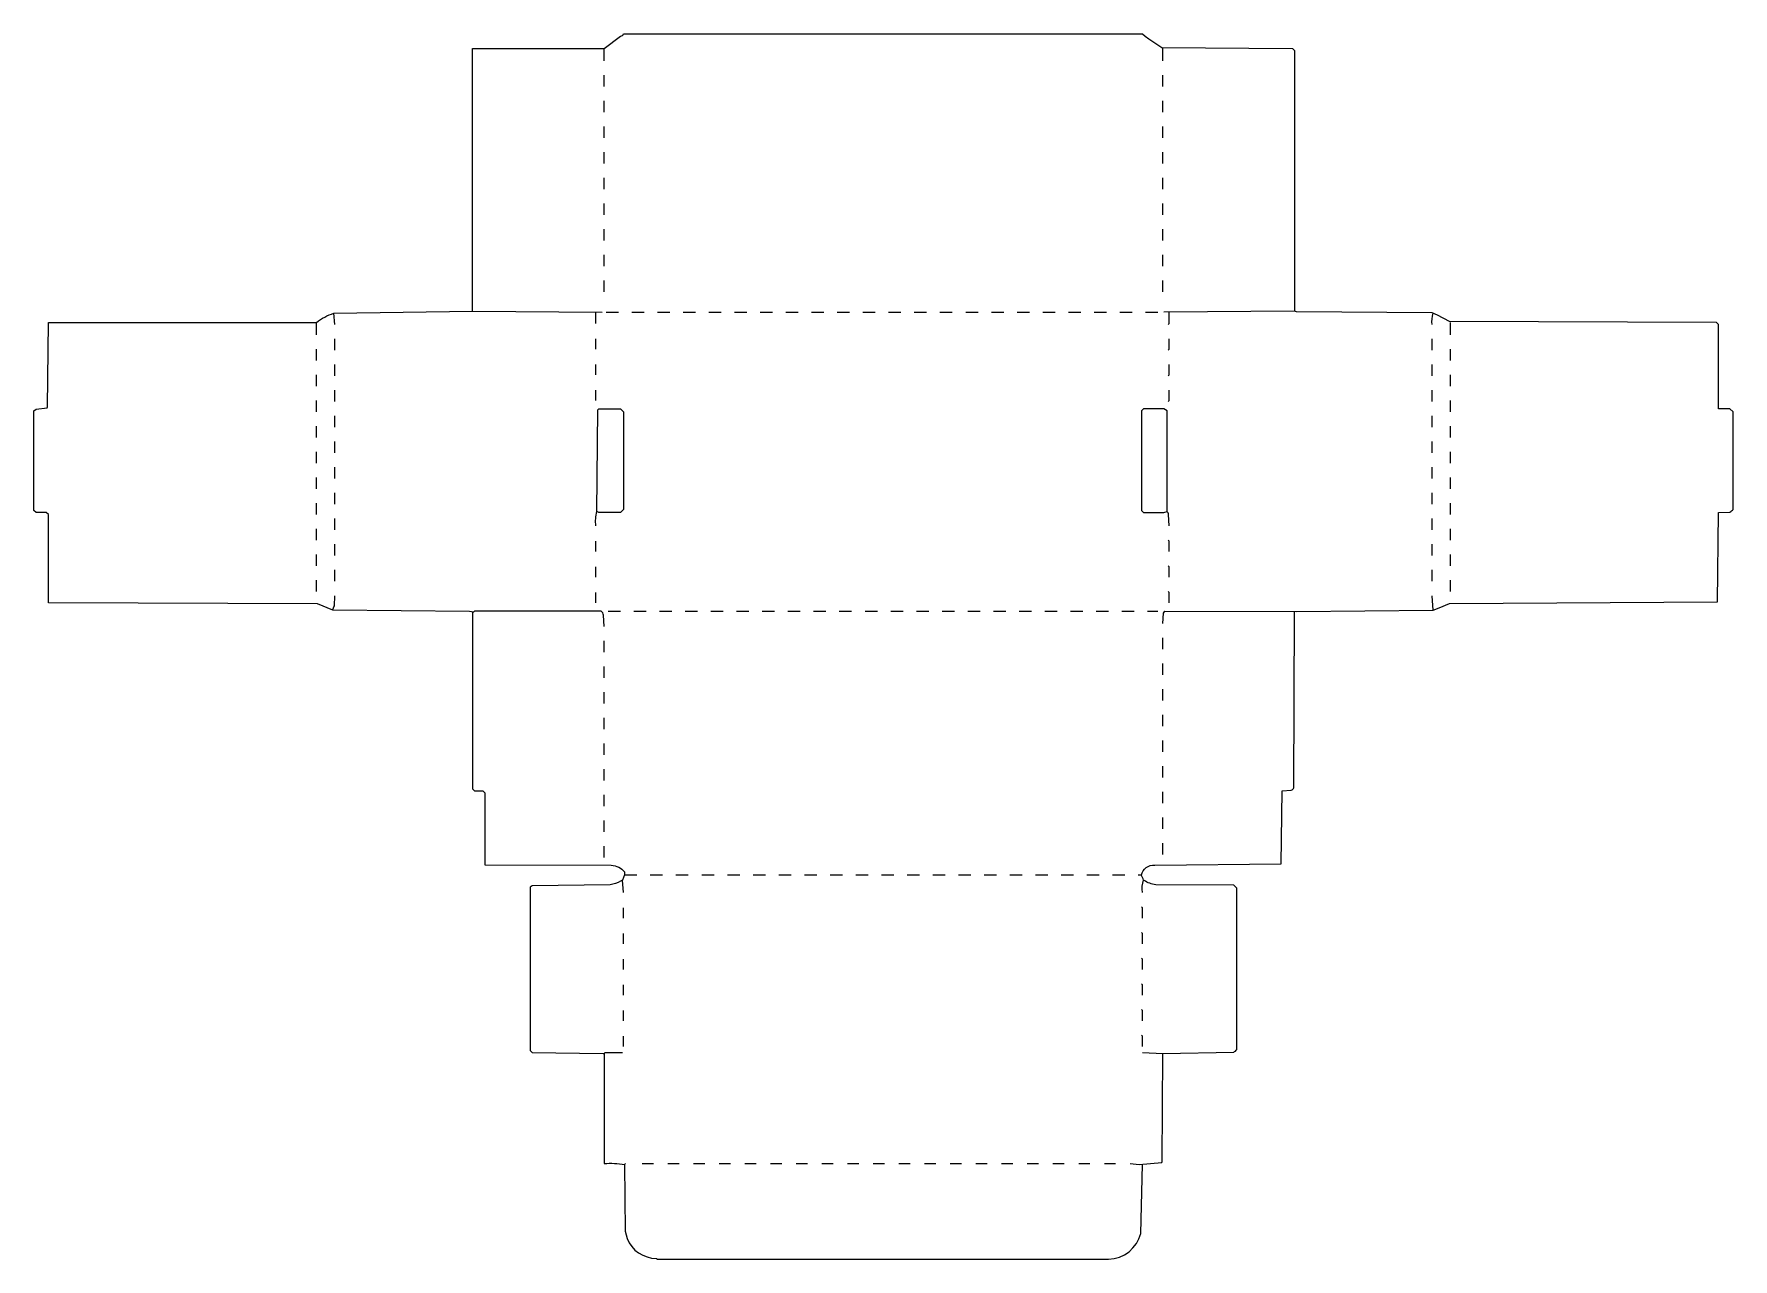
# Model space of a CAD drawing. Extents: x 85 to 1739, y 62 to 1255.
import ezdxf

# ---------------------------------------------------------------- set-up
doc = ezdxf.new("R2010")
doc.units = 0
doc.layers.get('0').update_dxf_attribs({"linetype": 'CONTINUOUS'})

msp = doc.modelspace()

# ---------------------------------------------------------------- linework, layer by layer
at = {"color": 250, "linetype": 'CONTINUOUS'}
for points in [[(512, 985), (512, 1241), (640, 1241), (656, 1253, 0.276984), (659, 1255), (1164, 1255), (1166.82, 1252.76), (1170.18, 1250.24), (1183.01526, 1241.98426), (1310, 1241), (1312, 1239), (1312, 985)], [(640, 678), (639.544828, 688.962069, 0.20184), (637, 693), (514, 693), (513, 692), (508.996269, 692.503787), (376, 694), (361.1, 700.2), (99, 701), (99, 787), (97, 789), (87, 789), (85, 791), (85, 888), (87.037931, 889.544828), (97.824, 890.968), (98.3, 891.9), (99, 974), (360, 974, -0.097888), (377, 983), (512, 985), (638, 984)], [(1184, 681), (1184.45082, 690.959016), (1186, 693), (1314.003731, 692.503787), (1447, 694), (1452.9, 696.2), (1463.001901, 700.501916), (1723.992338, 701.999941), (1725, 789), (1735.962069, 789.455172, 0.10832), (1739, 792), (1739, 887), (1736, 890), (1725, 890), (1725, 972), (1723, 974), (1463.007575, 974.992309), (1451.153846, 981.230769), (1446.088235, 983.352941), (1314.003759, 984.496184), (1312, 985), (1185, 984)], [(1446, 972, -0.091428), (1447, 983)], [(632, 776, -0.097941), (633, 790), (634, 889), (635, 890), (656, 890), (659, 887), (659, 792), (657, 790), (656, 789), (635, 789), (633, 790)], [(1190, 776), (1189.544828, 786.962069, 0.134111), (1188, 790), (1188, 888), (1185, 890), (1165, 890), (1163, 888), (1163, 791), (1165, 789), (1185, 789), (1188, 790)], [(512, 692), (512, 520), (514, 518), (522, 518), (524, 516), (524, 446), (646.996001, 445.504065, -0.213798), (660, 439), (660, 436), (658, 431), (656, 430, -0.123548), (645.993592, 426.493423), (570.006408, 425.506577), (568, 424), (568, 265), (570, 263), (639.1, 262.2), (640, 262), (641, 263), (658, 263)], [(1164, 263), (1184, 262), (1252.99286, 263.49265, 0.113104), (1256, 266), (1256, 423), (1253, 426), (1177.006408, 426.493423, -0.129929), (1165.846154, 430.769231), (1165, 431, 0.078207), (1163, 436, -0.375546), (1176.003999, 445.504065), (1298.983744, 446.999736), (1300, 518), (1308.955446, 518.445545, 0.22601), (1311.502924, 521.00289), (1312, 692)], [(640, 262), (640, 155, -0.067574), (660, 154), (661, 155)], [(660, 154), (660.492311, 89.007459), (662.3, 82.1, 0.306323), (690.94, 62.58), (692, 62), (1131, 62, 0.339068), (1162.507689, 87.007459), (1164, 154)]]:
    msp.add_lwpolyline(points, format="xyb", dxfattribs=at)
for points in [[(640, 1229), (640, 1241)], [(640, 1204), (640, 1215)], [(640, 1179), (640, 1190)], [(640, 1154), (640, 1165)], [(640, 1129), (640, 1140)], [(640, 1104), (640, 1115)], [(640, 1079), (640, 1090)], [(640, 1054), (640, 1065)], [(640, 1029), (640, 1040)], [(640, 1004), (640, 1015)], [(632, 973), (632, 984)], [(642, 984), (654, 984)], [(667, 984), (679, 984)], [(692, 984), (704, 984)], [(717, 984), (729, 984)], [(742, 984), (754, 984)], [(767, 984), (779, 984)], [(792, 984), (804, 984)], [(817, 984), (829, 984)], [(842, 984), (854, 984)], [(867, 984), (879, 984)], [(892, 984), (904, 984)], [(917, 984), (929, 984)], [(942, 984), (954, 984)], [(967, 984), (979, 984)], [(992, 984), (1004, 984)], [(1017, 984), (1029, 984)], [(1042, 984), (1054, 984)], [(1067, 984), (1079, 984)], [(1092, 984), (1104, 984)], [(1117, 984), (1129, 984)], [(1142, 984), (1154, 984)], [(1167, 984), (1179, 984)], [(1464, 962), (1464, 974)], [(632, 948), (632, 958)], [(1446, 947), (1446, 958)], [(1464, 937), (1464, 948)], [(632, 923), (632, 933)], [(1446, 922), (1446, 933)], [(1464, 912), (1464, 923)], [(632, 898), (632, 908)], [(1446, 897), (1446, 908)], [(1464, 887), (1464, 898)], [(1446, 872), (1446, 883)], [(1464, 862), (1464, 873)], [(1446, 847), (1446, 858)], [(1464, 837), (1464, 848)], [(1446, 822), (1446, 833)], [(1464, 812), (1464, 823)], [(1446, 797), (1446, 808)], [(1464, 787), (1464, 798)], [(1446, 772), (1446, 783)], [(632, 751), (632, 761)], [(1464, 762), (1464, 773)], [(1446, 747), (1446, 758)], [(1464, 737), (1464, 748)], [(632, 726), (632, 736)], [(1446, 722), (1446, 733)], [(1464, 712), (1464, 723)], [(632, 701), (632, 711)], [(1447, 694), (1446, 708)], [(644, 693), (656, 693)], [(669, 693), (681, 693)], [(694, 693), (706, 693)], [(719, 693), (731, 693)], [(744, 693), (756, 693)], [(769, 693), (781, 693)], [(794, 693), (806, 693)], [(819, 693), (831, 693)], [(844, 693), (856, 693)], [(869, 693), (881, 693)], [(894, 693), (906, 693)], [(919, 693), (931, 693)], [(944, 693), (956, 693)], [(969, 693), (981, 693)], [(994, 693), (1006, 693)], [(1019, 693), (1031, 693)], [(1044, 693), (1056, 693)], [(1069, 693), (1081, 693)], [(1094, 693), (1106, 693)], [(1119, 693), (1131, 693)], [(1144, 693), (1156, 693)], [(1169, 693), (1179, 693)], [(659, 419), (658, 431)], [(659, 394), (659, 404)], [(659, 369), (659, 379)], [(659, 344), (659, 354)], [(659, 319), (659, 329)], [(659, 294), (659, 304)], [(659, 269), (659, 279)], [(1152, 155), (1161, 154), (1182.883959, 155.986348), (1183.3, 156.9), (1184, 262)], [(677, 155), (688, 155)], [(702, 155), (713, 155)], [(727, 155), (738, 155)], [(752, 155), (763, 155)], [(777, 155), (788, 155)], [(802, 155), (813, 155)], [(827, 155), (838, 155)], [(852, 155), (863, 155)], [(877, 155), (888, 155)], [(902, 155), (913, 155)], [(927, 155), (938, 155)], [(952, 155), (963, 155)], [(977, 155), (988, 155)], [(1002, 155), (1013, 155)], [(1027, 155), (1038, 155)], [(1052, 155), (1063, 155)], [(1077, 155), (1088, 155)], [(1102, 155), (1113, 155)], [(1127, 155), (1138, 155)]]:
    msp.add_lwpolyline(points, dxfattribs=at)
at = {"color": 251, "linetype": 'CONTINUOUS'}
for points in [[(1184, 1229), (1184, 1241)], [(1184, 1204), (1184, 1215)], [(1184, 1179), (1184, 1190)], [(1184, 1154), (1184, 1165)], [(1184, 1129), (1184, 1140)], [(1184, 1104), (1184, 1115)], [(1184, 1079), (1184, 1090)], [(1184, 1054), (1184, 1065)], [(1184, 1029), (1184, 1040)], [(1184, 1004), (1184, 1015)], [(378, 972), (377, 983)], [(1189, 972), (1190, 973), (1190, 984)], [(360, 962), (360, 974)], [(360, 937), (360, 948)], [(378, 947), (378, 958)], [(378, 922), (378, 933)], [(360, 912), (360, 923)], [(360, 887), (360, 898)], [(378, 897), (378, 908)], [(378, 872), (378, 883)], [(360, 862), (360, 873)], [(360, 837), (360, 848)], [(378, 847), (378, 858)], [(378, 822), (378, 833)], [(360, 812), (360, 823)], [(360, 787), (360, 798)], [(378, 797), (378, 808)], [(378, 772), (378, 783)], [(360, 762), (360, 773)], [(1190, 751), (1190, 761), (1189, 762)], [(360, 737), (360, 748)], [(378, 747), (378, 758)], [(378, 722), (378, 733)], [(1190, 726), (1190, 736), (1189, 737)], [(360, 712), (360, 723)], [(1190, 701), (1190, 711), (1189, 712)], [(640, 653), (640, 664)], [(1184, 656), (1184, 667)], [(640, 628), (640, 639)], [(1184, 631), (1184, 642)], [(640, 603), (640, 614)], [(1184, 606), (1184, 617)], [(640, 578), (640, 589)], [(1184, 581), (1184, 592)], [(640, 553), (640, 564)], [(1184, 556), (1184, 567)], [(640, 528), (640, 539)], [(1184, 531), (1184, 542)], [(640, 503), (640, 514)], [(1184, 506), (1184, 517)], [(640, 478), (640, 489)], [(1184, 481), (1184, 492)], [(640, 453), (640, 464)], [(1184, 456), (1184, 467)], [(660, 436), (672, 436)], [(685, 436), (697, 436)], [(710, 436), (722, 436)], [(735, 436), (747, 436)], [(760, 436), (772, 436)], [(785, 436), (797, 436)], [(810, 436), (822, 436)], [(835, 436), (847, 436)], [(860, 436), (872, 436)], [(885, 436), (897, 436)], [(910, 436), (922, 436)], [(935, 436), (947, 436)], [(960, 436), (972, 436)], [(985, 436), (997, 436)], [(1010, 436), (1022, 436)], [(1035, 436), (1047, 436)], [(1060, 436), (1072, 436)], [(1085, 436), (1097, 436)], [(1110, 436), (1122, 436)], [(1135, 436), (1147, 436)], [(1160, 436), (1163, 436)], [(1164, 394), (1164, 404), (1163, 405)], [(1164, 369), (1164, 379), (1163, 380)], [(1164, 344), (1164, 354), (1163, 355)], [(1164, 319), (1164, 329), (1163, 330)], [(1164, 294), (1164, 304), (1163, 305)], [(1164, 269), (1164, 279), (1163, 280)]]:
    msp.add_lwpolyline(points, dxfattribs=at)
at = {"color": 252, "linetype": 'CONTINUOUS'}
for points in [[(1189, 947), (1190, 948), (1190, 958)], [(1189, 922), (1190, 923), (1190, 933)], [(1189, 897), (1190, 898), (1190, 908)]]:
    msp.add_lwpolyline(points, dxfattribs=at)
msp.add_lwpolyline([(376, 694, -0.131761), (377.54918, 698.040984), (378, 708)], format="xyb", dxfattribs=at)
at = {"color": 251, "linetype": 'CONTINUOUS'}
msp.add_lwpolyline([(1164, 419, -0.094028), (1165, 431)], format="xyb", dxfattribs=at)

doc.saveas('drawing.dxf')
